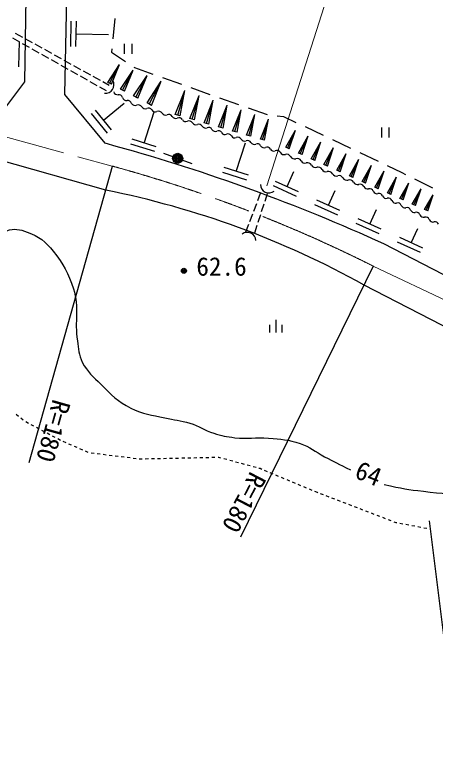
# Model space of a CAD drawing. Units: millimetres, scale not verified. Extents: x 40000 to 680000, y 20000 to 380000.
# Drawn here: x 213128 to 254806, y 248775 to 320937 of the extents above; entities that cross this region are included whole.
import ezdxf
from ezdxf.enums import TextEntityAlignment as Align

# ---------------------------------------------------------------- set-up
doc = ezdxf.new("R2010")
doc.units = ezdxf.units.MM
doc.header["$LTSCALE"] = 1000
doc.header["$PDMODE"] = 32
doc.header["$PDSIZE"] = 500
doc.linetypes.add('CHAIN', pattern=[18.5, 12, -1.5, 3.5, -1.5])
for name, color, linetype, lineweight in [('M-BGD', 7, 'Continuous', 25), ('M-BMK', 2, 'CHAIN', 13), ('M-STR-HTXT', 7, 'Continuous', 13)]:
    doc.layers.add(name, color=color, linetype=linetype, lineweight=lineweight)
doc.styles.add('ＭＳ ゴシック', font='')
doc.styles.get('ＭＳ ゴシック').set_extended_font_data('MS Gothic')

msp = doc.modelspace()

# ---------------------------------------------------------------- linework, layer by layer
at = {"layer": 'M-BGD'}
for p, q in [((214501, 337854), (214095, 314276)), ((218104, 313021), (218594, 337650)), ((223050, 320540), (222865, 318549)), ((218699, 317779), (218748, 320278)), ((219199, 317769), (219248, 320268)), ((213197, 319096), (213897, 318708)), ((219223, 319019), (222445, 318954)), ((212916, 318626), (213614, 318235)), ((213583, 318279), (213524, 315779)), ((214159, 318563), (214859, 318175)), ((213875, 318088), (214573, 317696)), ((214835, 317549), (215532, 317158)), ((215121, 318029), (215821, 317641)), ((222773, 317553), (222741, 317213)), ((223991, 318048), (223991, 317048)), ((224741, 318048), (224741, 317048)), ((215794, 317011), (216492, 316620)), ((216083, 317496), (216783, 317108)), ((217045, 316963), (217745, 316575)), ((222741, 317213), (224117, 316286)), ((216753, 316473), (217451, 316081)), ((218008, 316429), (218707, 316041)), ((217712, 315934), (218410, 315543)), ((218672, 315396), (219369, 315005)), ((218970, 315896), (219669, 315508)), ((219932, 315363), (220631, 314975)), ((222349, 314225), (223505, 315981)), ((222534, 314128), (223505, 315981)), ((222719, 314031), (223505, 315981)), ((223619, 313560), (224860, 315445)), ((223818, 313455), (224860, 315445)), ((224017, 313351), (224860, 315445)), ((224946, 315727), (225007, 315686)), ((225007, 315686), (226822, 315042)), ((219631, 314858), (220329, 314466)), ((220894, 314829), (221593, 314442)), ((224917, 312880), (226245, 314898)), ((225130, 312769), (226245, 314898)), ((225343, 312657), (226245, 314898)), ((227765, 314707), (229650, 314039)), ((214095, 314276), (211932, 311382)), ((220590, 314320), (221288, 313928)), ((221856, 314296), (222483, 313948)), ((222719, 314031), (222349, 314225)), ((226243, 312186), (227660, 314339)), ((226470, 312067), (227660, 314339)), ((226697, 311948), (227660, 314339)), ((221550, 313781), (222192, 313420)), ((224017, 313351), (223619, 313560)), ((229045, 311055), (229995, 313419)), ((229288, 310984), (229995, 313419)), ((229532, 310914), (229995, 313419)), ((230592, 313705), (232477, 313036)), ((222089, 308191), (218104, 313021)), ((225343, 312657), (224917, 312880)), ((230485, 310637), (231409, 312934)), ((230722, 310568), (231409, 312934)), ((230959, 310500), (231409, 312934)), ((233420, 312702), (235305, 312034)), ((221924, 310493), (223966, 312179)), ((226697, 311948), (226243, 312186)), ((231912, 310223), (232809, 312454)), ((232142, 310156), (232809, 312454)), ((232372, 310089), (232809, 312454)), ((233325, 309813), (234195, 311978)), ((233548, 309748), (234195, 311978)), ((233771, 309683), (234195, 311978)), ((222334, 309211), (220742, 311139)), ((222719, 309529), (221128, 311457)), ((225974, 308221), (226959, 311323)), ((229532, 310914), (229045, 311055)), ((234725, 309406), (235569, 311507)), ((234941, 309344), (235569, 311507)), ((235158, 309281), (235569, 311507)), ((236111, 309004), (236930, 311040)), ((236247, 311700), (238132, 311031)), ((236321, 308943), (236930, 311040)), ((236531, 308882), (236930, 311040)), ((230959, 310500), (230485, 310637)), ((237485, 308606), (238277, 310578)), ((237688, 308547), (238277, 310578)), ((237891, 308488), (238277, 310578)), ((239125, 310921), (239744, 310858)), ((239744, 310858), (240989, 310267)), ((232372, 310089), (231912, 310223)), ((233771, 309683), (233325, 309813)), ((241893, 309839), (243700, 308982)), ((249449, 309762), (249449, 308762)), ((250199, 309763), (250199, 308763)), ((235158, 309281), (234725, 309406)), ((236531, 308882), (236111, 309004)), ((239975, 307797), (240952, 309499)), ((240153, 307717), (240952, 309499)), ((240331, 307637), (240952, 309499)), ((241243, 307229), (242212, 308918)), ((241420, 307149), (242212, 308918)), ((241596, 307070), (242212, 308918)), ((222158, 303546), (205764, 308203)), ((223204, 307891), (222089, 308191)), ((227165, 307843), (224783, 308599)), ((235089, 305402), (235993, 308250)), ((237891, 308488), (237485, 308606)), ((242508, 306662), (243470, 308339)), ((242683, 306583), (243470, 308339)), ((242859, 306505), (243470, 308339)), ((244603, 308553), (246410, 307696)), ((227014, 307366), (224631, 308122)), ((240331, 307637), (239975, 307797)), ((243770, 306096), (244726, 307761)), ((243945, 306018), (244726, 307761)), ((244119, 305940), (244726, 307761)), ((227875, 307229), (230685, 306178)), ((241596, 307070), (241243, 307229)), ((245030, 305532), (245978, 307184)), ((245203, 305454), (245978, 307184)), ((245376, 305377), (245978, 307184)), ((247314, 307268), (249121, 306411)), ((242859, 306505), (242508, 306662)), ((244119, 305940), (243770, 306096)), ((246287, 304968), (247229, 306609)), ((246459, 304891), (247229, 306609)), ((246631, 304814), (247229, 306609)), ((247542, 304406), (248476, 306034)), ((247713, 304330), (248476, 306034)), ((247883, 304253), (248476, 306034)), ((250025, 305982), (251480, 305292)), ((214570, 276573), (222829, 305928)), ((236130, 304547), (233747, 305304)), ((236281, 305024), (233898, 305780)), ((240110, 303908), (240793, 305415)), ((245376, 305377), (245030, 305532)), ((248794, 303845), (249721, 305461)), ((248963, 303769), (249721, 305461)), ((249133, 303694), (249721, 305461)), ((251480, 305292), (251828, 305117)), ((246631, 304814), (246287, 304968)), ((250043, 303286), (250956, 304878)), ((250209, 303211), (250956, 304878)), ((250376, 303136), (250956, 304878)), ((252722, 304669), (254509, 303771)), ((241042, 302937), (238765, 303969)), ((241249, 303392), (238972, 304424)), ((247883, 304253), (247542, 304406)), ((249133, 303694), (248794, 303845)), ((251284, 302729), (252173, 304279)), ((251446, 302657), (252173, 304279)), ((251609, 302584), (252173, 304279)), ((237211, 302517), (237493, 303266)), ((238144, 303202), (237898, 302441)), ((244209, 302051), (244879, 303529)), ((250376, 303136), (250043, 303286)), ((252517, 302177), (253381, 303684)), ((252674, 302107), (253381, 303684)), ((252832, 302036), (253381, 303684)), ((253740, 301629), (254581, 303094)), ((253894, 301560), (254581, 303094)), ((254047, 301491), (254581, 303094)), ((245347, 301535), (243070, 302567)), ((251609, 302584), (251284, 302729)), ((236823, 301488), (237105, 302237)), ((237806, 302155), (237560, 301394)), ((245141, 301079), (242864, 302111)), ((248308, 300193), (248965, 301643)), ((252832, 302036), (252517, 302177)), ((236435, 300459), (236717, 301207)), ((237468, 301108), (237222, 300347)), ((254047, 301491), (253740, 301629)), ((249240, 299222), (246963, 300254)), ((249446, 299677), (247169, 300709)), ((236046, 299429), (236329, 300178)), ((237130, 300062), (236884, 299300)), ((252406, 298336), (253051, 299758)), ((253545, 297820), (251268, 298852)), ((267152, 289243), (249691, 298235)), ((253339, 297364), (251061, 298396)), ((248654, 296029), (235489, 269209)), ((267636, 283869), (247736, 294159)), ((238394, 289462), (238394, 290212)), ((239019, 289462), (239019, 290712)), ((239644, 289462), (239644, 290212)), ((213518, 281156), (213284, 281345)), ((213985, 280780), (213751, 280968)), ((214492, 280464), (214227, 280604)), ((215023, 280184), (214757, 280324)), ((215553, 279903), (215288, 280044)), ((216084, 279623), (215818, 279763)), ((216614, 279343), (216349, 279483)), ((217144, 279062), (216879, 279203)), ((217675, 278782), (217410, 278922)), ((218224, 278540), (217949, 278659)), ((218774, 278300), (218499, 278420)), ((219324, 278061), (219049, 278181)), ((219875, 277822), (219599, 277942)), ((220425, 277583), (220150, 277703)), ((221011, 277475), (220713, 277511)), ((221606, 277402), (221308, 277438)), ((222202, 277328), (221904, 277365)), ((222797, 277255), (222500, 277292)), ((223393, 277182), (223095, 277219)), ((223988, 277109), (223691, 277146)), ((224584, 277036), (224286, 277072)), ((225179, 276963), (224882, 276999)), ((225536, 276919), (225477, 276926)), ((225777, 276924), (225536, 276919)), ((226377, 276937), (226077, 276930)), ((226976, 276949), (226676, 276943)), ((227576, 276962), (227276, 276956)), ((228176, 276975), (227876, 276968)), ((228776, 276987), (228476, 276981)), ((229376, 277000), (229076, 276994)), ((229976, 277013), (229676, 277006)), ((230576, 277025), (230276, 277019)), ((231175, 277038), (230876, 277032)), ((231775, 277051), (231475, 277044)), ((232375, 277063), (232075, 277057)), ((232975, 277076), (232675, 277070)), ((233354, 277084), (233275, 277082)), ((233567, 277027), (233354, 277084)), ((234147, 276870), (233857, 276948)), ((234726, 276714), (234436, 276792)), ((235305, 276558), (235016, 276636)), ((235884, 276401), (235595, 276480)), ((236464, 276245), (236174, 276323)), ((237043, 276089), (236753, 276167)), ((237448, 275979), (237333, 276011)), ((237615, 275910), (237448, 275979)), ((238168, 275679), (237892, 275795)), ((238722, 275448), (238445, 275564)), ((239276, 275217), (238999, 275333)), ((239830, 274986), (239553, 275102)), ((240383, 274755), (240107, 274871)), ((240937, 274524), (240660, 274640)), ((241491, 274293), (241214, 274409)), ((242045, 274062), (241768, 274178)), ((242599, 273831), (242322, 273947)), ((243139, 273606), (242875, 273716)), ((243152, 273601), (243139, 273606)), ((243713, 273386), (243433, 273493)), ((244273, 273171), (243993, 273278)), ((244833, 272956), (244553, 273063)), ((245393, 272740), (245113, 272848)), ((245953, 272525), (245673, 272633)), ((246513, 272310), (246233, 272418)), ((247073, 272095), (246793, 272203)), ((247633, 271880), (247353, 271988)), ((248194, 271665), (247913, 271772)), ((248754, 271450), (248474, 271557)), ((249314, 271235), (249034, 271342)), ((249874, 271020), (249594, 271127)), ((250434, 270805), (250154, 270912)), ((250917, 270619), (250714, 270697)), ((250998, 270604), (250917, 270619)), ((256295, 254173), (254218, 270820)), ((251588, 270492), (251293, 270548)), ((252177, 270381), (251883, 270437)), ((252767, 270269), (252472, 270325)), ((253356, 270158), (253062, 270214)), ((253946, 270047), (253651, 270102))]:
    msp.add_line(p, q, dxfattribs=at)
for centre, radius in [((229280, 306703), 500), ((229280, 306703), 400), ((229280, 306703), 300), ((229280, 306703), 200), ((229280, 306703), 100), ((229901, 295563), 150), ((229901, 295563), 120), ((229901, 295563), 90), ((229901, 295563), 60), ((229901, 295563), 30), ((229901, 295563), 20)]:
    msp.add_circle(centre, radius, dxfattribs=at)
for centre, radius, start, end in [((222134, 313974), 836, 263.19443, 30.82822), ((223331, 313405), 402, 195.22572, 277.82072), ((223440, 312608), 402, 15.22572, 97.82072), ((224218, 312818), 402, 195.22572, 277.82072), ((224327, 312022), 402, 15.22572, 97.82072), ((225057, 312329), 396, 210.8124, 294.05601), ((225380, 311606), 396, 30.8124, 114.05601), ((226062, 312011), 396, 210.8124, 294.05601), ((226385, 311288), 396, 30.8124, 114.05601), ((227068, 311693), 396, 210.8124, 294.05601), ((227390, 310970), 396, 30.8124, 114.05601), ((228073, 311375), 396, 210.8124, 294.05601), ((228396, 310651), 396, 30.8124, 114.05601), ((229078, 311057), 396, 210.8124, 294.05601), ((229401, 310333), 396, 30.8124, 114.05601), ((230083, 310738), 396, 210.8124, 294.05601), ((230406, 310015), 396, 30.8124, 114.05601), ((231076, 310394), 372, 208.40911, 294.41576), ((231383, 309716), 372, 28.40911, 114.41576), ((232040, 310070), 372, 208.40911, 294.41576), ((232348, 309392), 372, 28.40911, 114.41576), ((233004, 309746), 372, 208.40911, 294.41576), ((233312, 309068), 372, 28.40911, 114.41576), ((233969, 309421), 372, 208.40911, 294.41576), ((234276, 308744), 372, 28.40911, 114.41576), ((234933, 309097), 372, 208.40911, 294.41576), ((235241, 308419), 372, 28.40911, 114.41576), ((235897, 308773), 372, 208.40911, 294.41576), ((236205, 308095), 372, 28.40911, 114.41576), ((236861, 308449), 372, 208.40911, 294.41576), ((237169, 307771), 372, 28.40911, 114.41576), ((174763, 133869), 180638, 65.49383, 74.44501), ((237826, 308124), 372, 208.40911, 294.41576), ((238133, 307446), 372, 28.40911, 114.41576), ((238790, 307800), 372, 208.40911, 294.41576), ((239098, 307122), 372, 28.40911, 114.41576), ((239814, 307508), 441, 208.44576, 287.19244), ((240075, 306667), 441, 28.44576, 107.19244), ((240851, 307086), 441, 208.44576, 287.19244), ((241112, 306244), 441, 28.44576, 107.19244), ((241889, 306663), 441, 208.44576, 287.19244), ((242149, 305821), 441, 28.44576, 107.19244), ((242926, 306240), 441, 208.44576, 287.19244), ((243186, 305398), 441, 28.44576, 107.19244), ((243963, 305817), 441, 208.44576, 287.19244), ((244223, 304975), 441, 28.44576, 107.19244), ((245000, 305394), 441, 208.44576, 287.19244), ((245260, 304552), 441, 28.44576, 107.19244), ((246037, 304971), 441, 208.44576, 287.19244), ((246297, 304130), 441, 28.44576, 107.19244), ((238312, 304121), 836, 181.12159, 308.75537), ((247074, 304549), 441, 208.44576, 287.19244), ((247334, 303707), 441, 28.44576, 107.19244), ((248082, 304053), 384, 200.88863, 285.49375), ((205062, 217422), 87805, 60.92146, 78.77217), ((248288, 303313), 384, 20.88863, 105.49375), ((249007, 303586), 384, 200.88863, 285.49375), ((249212, 302845), 384, 20.88863, 105.49375), ((249932, 303118), 384, 200.88863, 285.49375), ((250137, 302378), 384, 20.88863, 105.49375), ((250856, 302651), 384, 200.88863, 285.49375), ((251061, 301911), 384, 20.88863, 105.49375), ((251781, 302184), 384, 200.88863, 285.49375), ((251986, 301444), 384, 20.88863, 105.49375), ((252705, 301717), 384, 200.88863, 285.49375), ((252910, 300977), 384, 20.88863, 105.49375), ((253630, 301250), 384, 200.88863, 285.49375), ((253835, 300509), 384, 20.88863, 105.49375), ((254554, 300782), 384, 200.88863, 285.49375), ((254759, 300042), 384, 20.88863, 105.49375), ((236183, 298547), 836, 1.433, 129.06679)]:
    msp.add_arc(centre, radius, start, end, dxfattribs=at)
for points, knots in [([(206527, 292402), (207241, 292437), (207746, 292489), (208305, 292954), (208942, 293484), (208775, 294158), (209103, 294919), (209583, 296033), (209682, 296760), (210392, 297744), (210998, 298583), (211390, 299151), (212357, 299525), (213096, 299811), (213638, 299673), (214383, 299402), (215560, 298975), (216184, 298480), (216962, 297499), (217982, 296213), (218446, 295358), (218948, 293795), (219566, 291871), (219033, 290632), (219358, 288637), (219495, 287801), (219438, 287270), (219836, 286522), (220366, 285527), (220890, 285104), (221692, 284312), (222740, 283279), (223333, 282642), (224640, 281965), (225851, 281339), (226673, 281338), (227997, 281011), (228959, 280773), (229530, 280775), (230480, 280493), (231446, 280206), (231889, 279773), (232855, 279483), (233648, 279246), (234105, 279133), (234929, 279047), (236233, 278911), (236979, 279103), (238286, 278993), (239513, 278890), (240232, 278875), (241397, 278475), (242416, 278125), (242871, 277667), (243826, 277166), (244822, 276642), (245145, 276481), (246391, 275856)], [0, 0, 0, 0, 1, 1, 1, 2, 2, 2, 3, 3, 3, 4, 4, 4, 5, 5, 5, 6, 6, 6, 7, 7, 7, 8, 8, 8, 9, 9, 9, 10, 10, 10, 11, 11, 11, 12, 12, 12, 13, 13, 13, 14, 14, 14, 15, 15, 15, 16, 16, 16, 17, 17, 17, 18, 18, 18, 19, 19, 19, 19]), ([(249721, 274397), (251531, 274017), (252080, 273919), (253610, 273742), (255502, 273524), (256583, 273390), (258481, 273538), (259735, 273637), (260509, 273630), (261633, 274194), (262452, 274605), (262722, 275139), (263270, 275872), (263814, 276600), (263730, 277248), (264293, 277960), (264734, 278517), (265085, 278826), (265767, 279025), (266857, 279343), (267544, 279189), (268673, 279066), (271214, 278790), (272609, 278410), (275100, 277839), (278303, 277106), (280113, 276736), (283254, 275770), (286623, 274733), (288388, 273794), (291721, 272643), (293819, 271919), (295043, 271654), (297124, 270884), (299724, 269922), (301058, 269084), (303634, 268060), (305974, 267130), (307317, 266690), (309692, 265851), (311862, 265084), (313090, 264694), (315260, 263928), (320296, 262150), (323067, 261011), (328114, 259263), (331908, 257950), (334036, 257222), (337857, 255990), (342021, 254648), (344345, 253867), (348542, 252635), (350957, 251927), (352397, 251813), (354764, 250958), (356421, 250360), (357175, 249517), (358899, 249157), (360731, 248775), (361819, 249055), (363689, 249117), (366166, 249200), (367569, 249193), (370020, 249569), (372014, 249875), (373150, 250036), (375068, 250661), (377359, 251408), (378620, 251925), (380772, 253009), (382400, 253829), (383275, 254362), (384837, 255302), (388081, 257253), (389894, 258360), (393024, 260488), (396054, 262550), (397867, 263575), (400637, 265975), (402677, 267743), (403610, 268966), (405357, 271024), (406763, 272681), (407381, 273743), (408658, 275501), (409625, 276831), (410260, 277518), (411087, 278940), (411344, 279383), (411442, 279537), (411723, 280089)], [0, 0, 0, 0, 1, 1, 1, 2, 2, 2, 3, 3, 3, 4, 4, 4, 5, 5, 5, 6, 6, 6, 7, 7, 7, 8, 8, 8, 9, 9, 9, 10, 10, 10, 11, 11, 11, 12, 12, 12, 13, 13, 13, 14, 14, 14, 15, 15, 15, 16, 16, 16, 17, 17, 17, 18, 18, 18, 19, 19, 19, 20, 20, 20, 21, 21, 21, 22, 22, 22, 23, 23, 23, 24, 24, 24, 25, 25, 25, 26, 26, 26, 27, 27, 27, 28, 28, 28, 29, 29, 29, 30, 30, 30, 30])]:
    msp.add_open_spline(points, degree=3, knots=knots, dxfattribs=at)
msp.add_point((229901, 295563), dxfattribs=at)
at = {"layer": 'M-BMK'}
for p, q in [((206387, 310439), (222829, 305928)), ((248654, 296029), (284926, 278742))]:
    msp.add_line(p, q, dxfattribs=at)
msp.add_arc((185878, 170886), 140006, 63.36021, 74.69704, dxfattribs=at)
at = {"layer": 'M-STR-HTXT'}
msp.add_line((238126, 303966), (248743, 337310), dxfattribs=at)

# ---------------------------------------------------------------- texts
at = {"layer": 'M-BGD', "style": 'ＭＳ ゴシック'}
for s, rotation, p in [('62.6', 0.009, (231129, 294532)), ('R=180', 254.286, (216404, 283094)), ('64', 338.208, (246484, 274601)), ('R=180', 242.457, (236002, 276061))]:
    msp.add_text(s, height=1833, rotation=rotation, dxfattribs=at).set_placement(p, align=Align.BOTTOM_LEFT)

doc.saveas('drawing.dxf')
